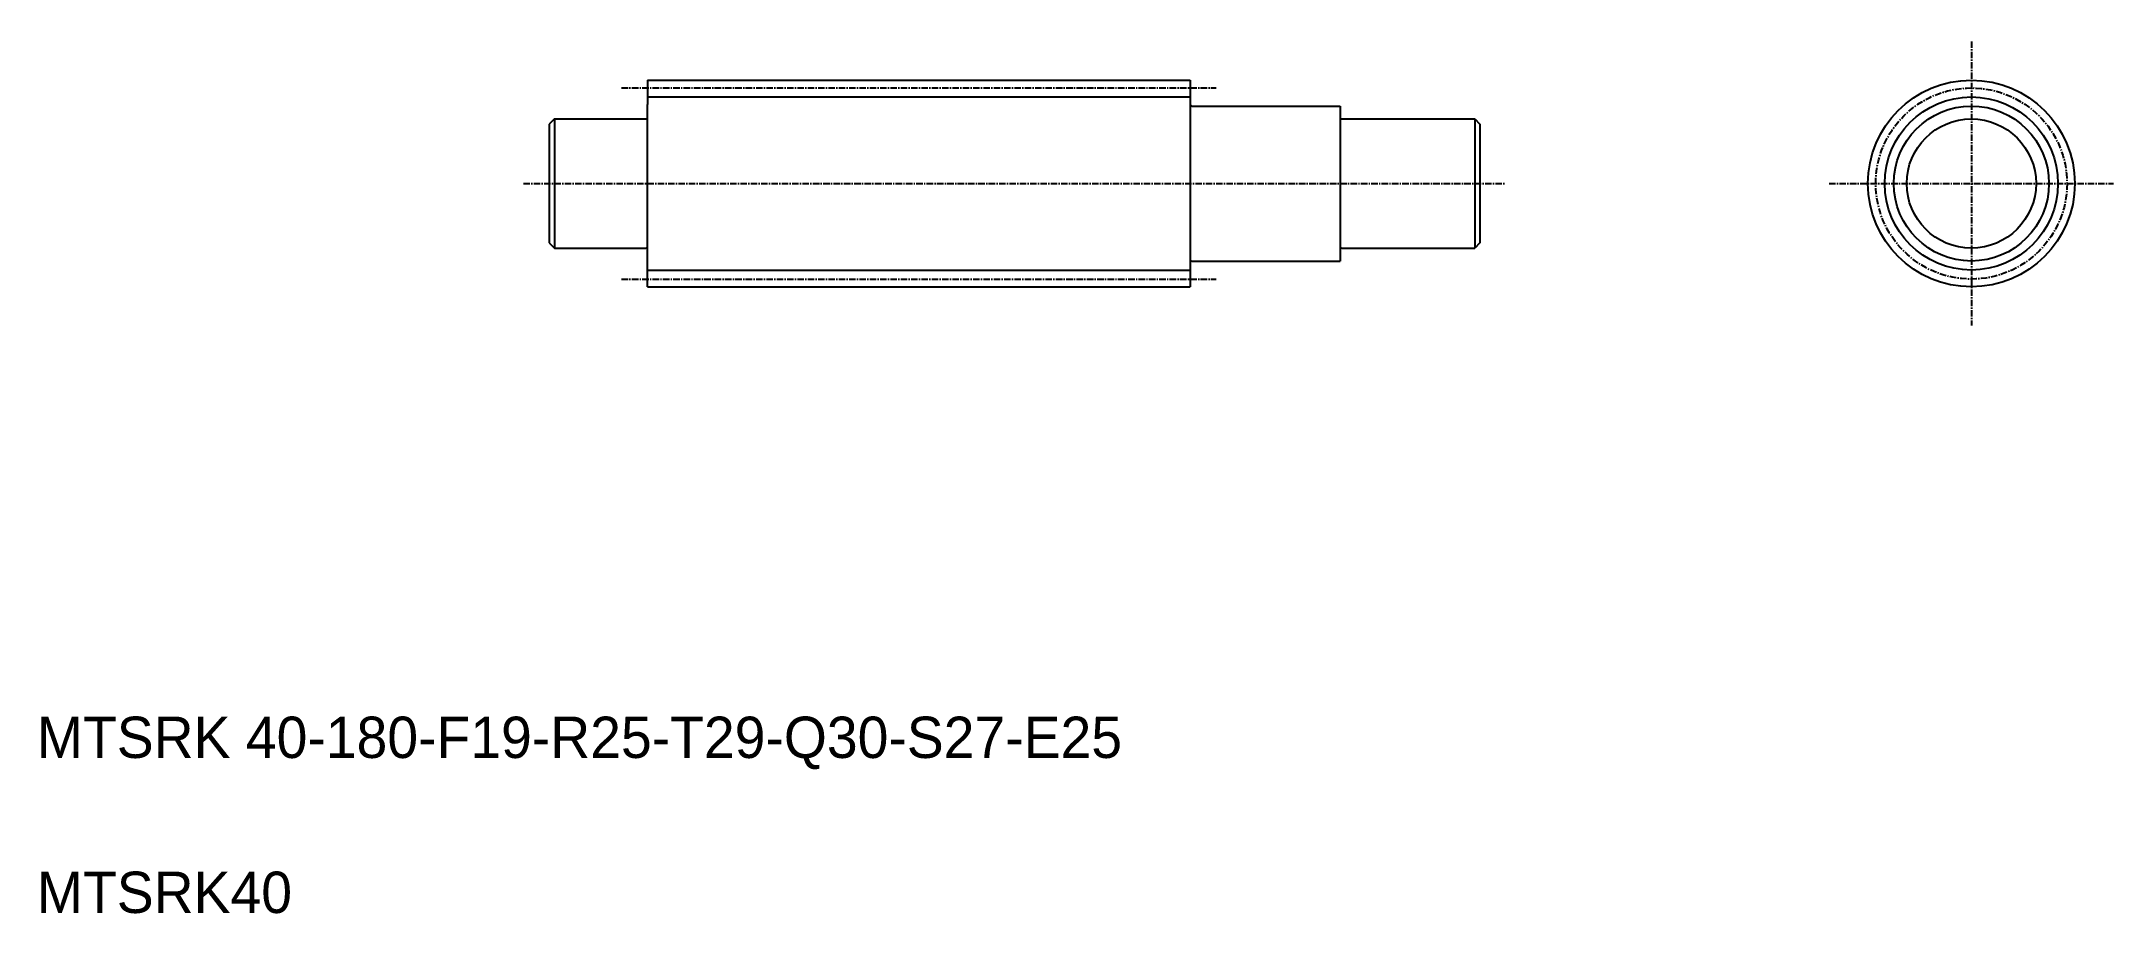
# Model space of a CAD drawing. Extents: x 51 to 451, y 65 to 234.
import ezdxf

# ---------------------------------------------------------------- set-up
doc = ezdxf.new("R2010")
doc.units = 0
doc.linetypes.add('CENTER', pattern=[2, 1.25, -0.25, 0.25, -0.25])
doc.layers.get('0').update_dxf_attribs({"linetype": 'CONTINUOUS'})
doc.layers.add('CENTER', color=1, linetype='CENTER')

msp = doc.modelspace()

# ---------------------------------------------------------------- linework, layer by layer
at = {"color": 7, "linetype": 'CONTINUOUS'}
for p, q in [((167.77, 226.09), (272.77, 226.09)), ((167.77, 226.09), (167.77, 221.39)), ((272.77, 226.09), (272.77, 221.39)), ((167.77, 190.79), (167.77, 221.39)), ((272.77, 221.39), (272.77, 190.79)), ((273.07, 221.09), (301.77, 221.09)), ((301.77, 221.09), (301.77, 191.09)), ((149.77, 218.59), (148.77, 217.59)), ((148.77, 217.59), (148.77, 194.59)), ((149.77, 218.59), (149.77, 193.59)), ((149.77, 218.59), (167.47, 218.59)), ((302.07, 218.59), (327.77, 218.59)), ((327.77, 218.59), (327.77, 193.59)), ((327.77, 218.59), (328.77, 217.59)), ((328.77, 217.59), (328.77, 194.59)), ((148.77, 194.59), (149.77, 193.59)), ((149.77, 193.59), (167.47, 193.59)), ((302.07, 193.59), (327.77, 193.59)), ((328.77, 194.59), (327.77, 193.59)), ((167.77, 186.09), (167.77, 190.79)), ((272.77, 190.79), (272.77, 186.09)), ((273.07, 191.09), (301.77, 191.09)), ((167.77, 186.09), (272.77, 186.09)), ((182.22, 186.09), (182.22, 186.09)), ((196.67, 186.09), (196.67, 186.09))]:
    msp.add_line(p, q, dxfattribs=at)
at = {"color": 3, "linetype": 'CONTINUOUS'}
for p, q in [((167.77, 222.84), (272.77, 222.84)), ((167.77, 189.34), (272.77, 189.34))]:
    msp.add_line(p, q, dxfattribs=at)
at = {"color": 7, "linetype": 'CONTINUOUS'}
for radius in [20, 15, 12.5]:
    msp.add_circle((423.84, 206.09), radius, dxfattribs=at)
at = {"color": 3, "linetype": 'CONTINUOUS'}
msp.add_circle((423.84, 206.09), 16.75, dxfattribs=at)
at = {"color": 7, "linetype": 'CONTINUOUS'}
for centre, start, end in [((273.07, 221.39), 180, 270), ((167.47, 218.89), 270, 0), ((302.07, 218.89), 180, 270), ((167.47, 193.29), 0, 90), ((302.07, 193.29), 90, 180), ((273.07, 190.79), 90, 180)]:
    msp.add_arc(centre, 0.3, start, end, dxfattribs=at)
at = {"layer": 'CENTER', "color": 1, "linetype": 'CENTER'}
for p, q in [((423.84, 233.59), (423.84, 178.59)), ((162.77, 224.59), (277.77, 224.59)), ((143.77, 206.09), (333.77, 206.09)), ((396.34, 206.09), (451.34, 206.09)), ((162.77, 187.59), (277.77, 187.59))]:
    msp.add_line(p, q, dxfattribs=at)
msp.add_circle((423.84, 206.09), 18.5, dxfattribs=at)

# ---------------------------------------------------------------- texts
at = {"color": 7, "linetype": 'CONTINUOUS'}
for s, p in [('MTSRK 40-180-F19-R25-T29-Q30-S27-E25', (49.69, 94.91)), ('MTSRK40', (49.69, 64.91))]:
    msp.add_text(s, height=8, dxfattribs=at).set_placement(p)

doc.saveas('drawing.dxf')
